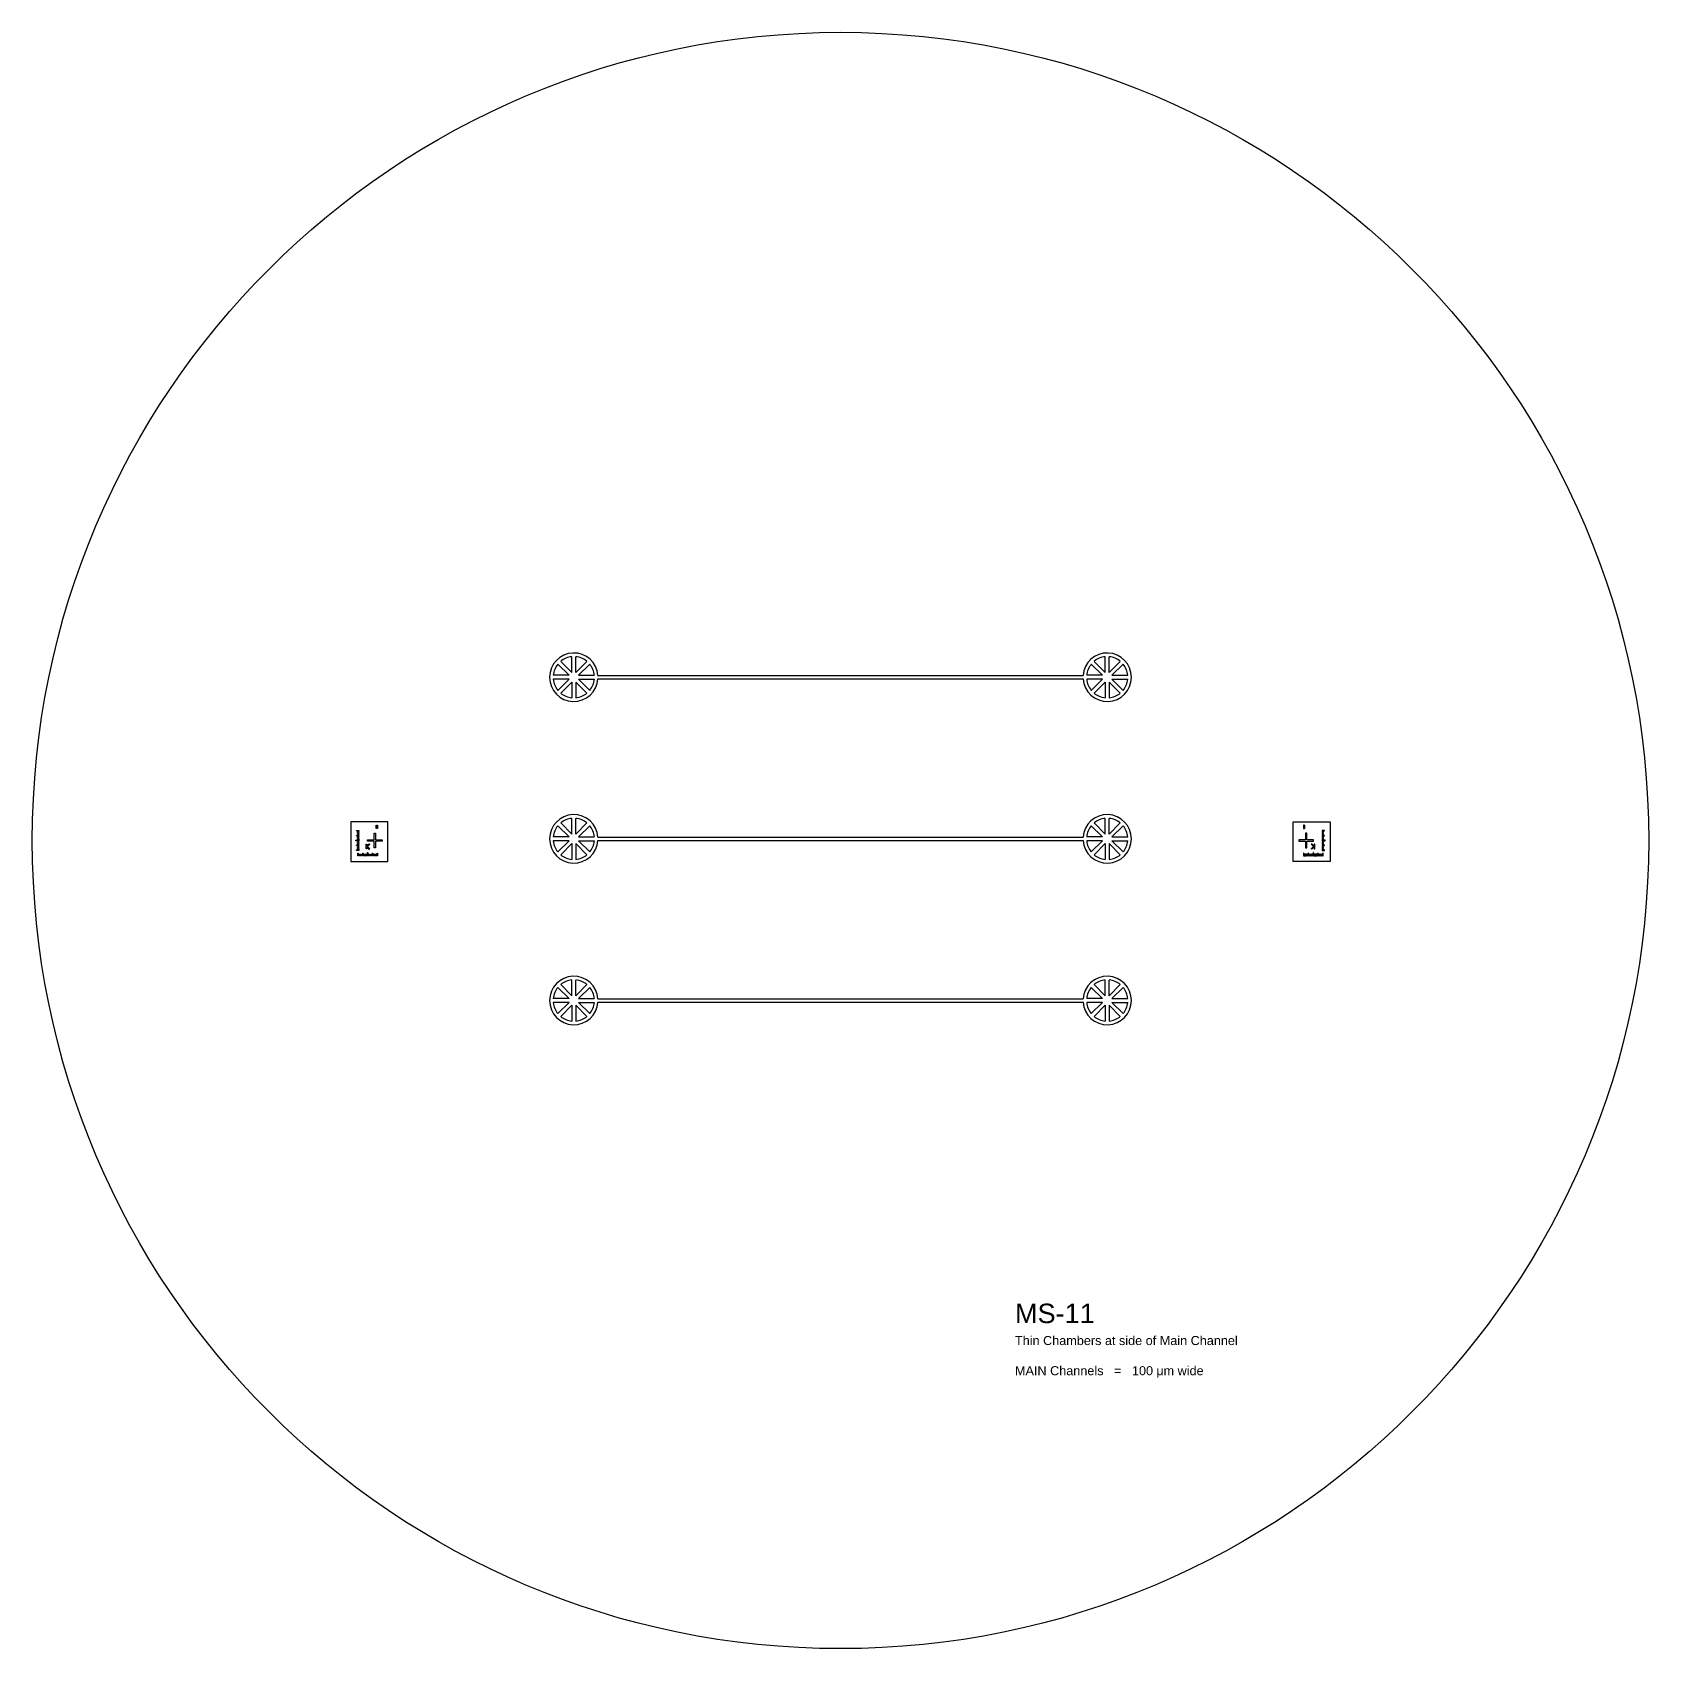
# Model space of a CAD drawing. Header units: millimetres. Extents: x 26241 to 236241, y 30294 to 280394.
# Drawn here: x 106241 to 156241, y 130394 to 180394 of the extents above; entities that cross this region are included whole.
import ezdxf

# ---------------------------------------------------------------- set-up
doc = ezdxf.new("R2010")
doc.units = ezdxf.units.MM
doc.layers.add('CLEAR', color=140, linetype='Continuous')
doc.layers.add('OPAQUE', color=10, linetype='Continuous')
doc.styles.get("Standard").update_dxf_attribs({"font": 'arial.ttf'})

msp = doc.modelspace()

# ---------------------------------------------------------------- linework, layer by layer
at = {"layer": 'CLEAR'}
for p, q in [((123739, 160494), (138743, 160494)), ((123739, 160394), (138743, 160394)), ((116096, 155969), (116096, 154749)), ((117241, 155969), (116096, 155969)), ((117241, 154749), (117241, 155969)), ((145241, 155969), (146386, 155969)), ((145241, 154749), (145241, 155969)), ((146386, 155969), (146386, 154749)), ((123739, 155494), (138743, 155494)), ((123739, 155394), (138743, 155394)), ((116096, 154749), (117241, 154749)), ((146386, 154749), (145241, 154749)), ((123739, 150494), (138743, 150494)), ((123739, 150394), (138743, 150394))]:
    msp.add_line(p, q, dxfattribs=at)
for centre, start, end in [((122991, 160444), 3.8226, 356.1774), ((139491, 160444), 183.8226, 176.1774), ((122991, 155444), 3.8226, 356.1774), ((139491, 155444), 183.8226, 176.1774), ((122991, 150444), 3.8226, 356.1774), ((139491, 150444), 183.8226, 176.1774)]:
    msp.add_arc(centre, 750, start, end, dxfattribs=at)
at = {"layer": 'OPAQUE'}
for p, q in [((122930, 160592), (122930, 161078)), ((123052, 160592), (123052, 161078)), ((139430, 160592), (139430, 161078)), ((139552, 160592), (139552, 161078)), ((122843, 160505), (122356, 160505)), ((122843, 160505), (122499, 160849)), ((122930, 160592), (122586, 160936)), ((123052, 160592), (123396, 160936)), ((123139, 160505), (123483, 160849)), ((123139, 160505), (123625, 160505)), ((139343, 160505), (138856, 160505)), ((139343, 160505), (138999, 160849)), ((139430, 160592), (139086, 160936)), ((139552, 160592), (139896, 160936)), ((139639, 160505), (139983, 160849)), ((139639, 160505), (140125, 160505)), ((122843, 160382), (122356, 160382)), ((122843, 160382), (122499, 160038)), ((122930, 160296), (122586, 159952)), ((122930, 160296), (122930, 159809)), ((123052, 160296), (123396, 159952)), ((123052, 160296), (123052, 159809)), ((123139, 160382), (123483, 160038)), ((123139, 160382), (123625, 160382)), ((139343, 160382), (138856, 160382)), ((139343, 160382), (138999, 160038)), ((139430, 160296), (139086, 159952)), ((139430, 160296), (139430, 159809)), ((139552, 160296), (139896, 159952)), ((139552, 160296), (139552, 159809)), ((139639, 160382), (139983, 160038)), ((139639, 160382), (140125, 160382)), ((122930, 155592), (122930, 156078)), ((123052, 155592), (123052, 156078)), ((139430, 155592), (139430, 156078)), ((139552, 155592), (139552, 156078)), ((116271, 155688), (116271, 155700)), ((116271, 155700), (116346, 155700)), ((116346, 155688), (116271, 155688)), ((116271, 155538), (116271, 155550)), ((116271, 155550), (116346, 155550)), ((116346, 155538), (116271, 155538)), ((116296, 155658), (116296, 155670)), ((116296, 155670), (116346, 155670)), ((116346, 155658), (116296, 155658)), ((116296, 155628), (116296, 155640)), ((116296, 155640), (116346, 155640)), ((116346, 155628), (116296, 155628)), ((116296, 155598), (116296, 155610)), ((116296, 155610), (116346, 155610)), ((116346, 155598), (116296, 155598)), ((116296, 155568), (116296, 155580)), ((116296, 155580), (116346, 155580)), ((116346, 155568), (116296, 155568)), ((116296, 155508), (116296, 155520)), ((116296, 155520), (116346, 155520)), ((116346, 155508), (116296, 155508)), ((116346, 155700), (116346, 155688)), ((116346, 155670), (116346, 155658)), ((116346, 155640), (116346, 155628)), ((116346, 155610), (116346, 155598)), ((116346, 155580), (116346, 155568)), ((116346, 155550), (116346, 155538)), ((116346, 155520), (116346, 155508)), ((116814, 155416), (116814, 155616)), ((116814, 155616), (116858, 155616)), ((116858, 155616), (116858, 155416)), ((116873, 155769), (116873, 155869)), ((116873, 155869), (116885, 155869)), ((116885, 155769), (116873, 155769)), ((116885, 155869), (116885, 155769)), ((116910, 155769), (116910, 155869)), ((116910, 155869), (116922, 155869)), ((116922, 155769), (116910, 155769)), ((116922, 155869), (116922, 155769)), ((122843, 155505), (122356, 155505)), ((122843, 155505), (122499, 155849)), ((122930, 155592), (122586, 155936)), ((123052, 155592), (123396, 155936)), ((123139, 155505), (123483, 155849)), ((123139, 155505), (123625, 155505)), ((139343, 155505), (138856, 155505)), ((139343, 155505), (138999, 155849)), ((139430, 155592), (139086, 155936)), ((139552, 155592), (139896, 155936)), ((139639, 155505), (139983, 155849)), ((139639, 155505), (140125, 155505)), ((145572, 155869), (145560, 155869)), ((145560, 155869), (145560, 155769)), ((145560, 155769), (145572, 155769)), ((145572, 155769), (145572, 155869)), ((145609, 155869), (145597, 155869)), ((145597, 155869), (145597, 155769)), ((145597, 155769), (145609, 155769)), ((145609, 155769), (145609, 155869)), ((145668, 155616), (145624, 155616)), ((145624, 155616), (145624, 155416)), ((145668, 155416), (145668, 155616)), ((146211, 155700), (146136, 155700)), ((146136, 155700), (146136, 155688)), ((146136, 155688), (146211, 155688)), ((146186, 155670), (146136, 155670)), ((146136, 155670), (146136, 155658)), ((146136, 155658), (146186, 155658)), ((146186, 155640), (146136, 155640)), ((146136, 155640), (146136, 155628)), ((146136, 155628), (146186, 155628)), ((146186, 155610), (146136, 155610)), ((146136, 155610), (146136, 155598)), ((146136, 155598), (146186, 155598)), ((146186, 155580), (146136, 155580)), ((146136, 155580), (146136, 155568)), ((146136, 155568), (146186, 155568)), ((146211, 155550), (146136, 155550)), ((146136, 155550), (146136, 155538)), ((146136, 155538), (146211, 155538)), ((146186, 155520), (146136, 155520)), ((146136, 155520), (146136, 155508)), ((146136, 155508), (146186, 155508)), ((146186, 155658), (146186, 155670)), ((146186, 155628), (146186, 155640)), ((146186, 155598), (146186, 155610)), ((146186, 155568), (146186, 155580)), ((146186, 155508), (146186, 155520)), ((146211, 155688), (146211, 155700)), ((146211, 155538), (146211, 155550)), ((116246, 155388), (116246, 155400)), ((116246, 155400), (116346, 155400)), ((116346, 155388), (116246, 155388)), ((116271, 155238), (116271, 155250)), ((116271, 155250), (116346, 155250)), ((116346, 155238), (116271, 155238)), ((116271, 155088), (116271, 155100)), ((116271, 155100), (116346, 155100)), ((116346, 155088), (116271, 155088)), ((116296, 155478), (116296, 155490)), ((116296, 155490), (116346, 155490)), ((116346, 155478), (116296, 155478)), ((116296, 155448), (116296, 155460)), ((116296, 155460), (116346, 155460)), ((116346, 155448), (116296, 155448)), ((116296, 155418), (116296, 155430)), ((116296, 155430), (116346, 155430)), ((116346, 155418), (116296, 155418)), ((116296, 155358), (116296, 155370)), ((116296, 155370), (116346, 155370)), ((116346, 155358), (116296, 155358)), ((116296, 155328), (116296, 155340)), ((116296, 155340), (116346, 155340)), ((116346, 155328), (116296, 155328)), ((116296, 155298), (116296, 155310)), ((116296, 155310), (116346, 155310)), ((116346, 155298), (116296, 155298)), ((116296, 155268), (116296, 155280)), ((116296, 155280), (116346, 155280)), ((116346, 155268), (116296, 155268)), ((116296, 155208), (116296, 155220)), ((116296, 155220), (116346, 155220)), ((116346, 155208), (116296, 155208)), ((116296, 155178), (116296, 155190)), ((116296, 155190), (116346, 155190)), ((116346, 155178), (116296, 155178)), ((116296, 155148), (116296, 155160)), ((116296, 155160), (116346, 155160)), ((116346, 155148), (116296, 155148)), ((116296, 155118), (116296, 155130)), ((116296, 155130), (116346, 155130)), ((116346, 155118), (116296, 155118)), ((116346, 155490), (116346, 155478)), ((116346, 155460), (116346, 155448)), ((116346, 155430), (116346, 155418)), ((116346, 155400), (116346, 155388)), ((116346, 155370), (116346, 155358)), ((116346, 155340), (116346, 155328)), ((116346, 155310), (116346, 155298)), ((116346, 155280), (116346, 155268)), ((116346, 155250), (116346, 155238)), ((116346, 155220), (116346, 155208)), ((116346, 155190), (116346, 155178)), ((116346, 155160), (116346, 155148)), ((116346, 155130), (116346, 155118)), ((116346, 155100), (116346, 155088)), ((116573, 155281), (116593, 155281)), ((116573, 155131), (116573, 155281)), ((116593, 155131), (116573, 155131)), ((116593, 155220), (116664, 155291)), ((116593, 155281), (116593, 155220)), ((116593, 155191), (116593, 155131)), ((116593, 155191), (116664, 155121)), ((116607, 155206), (116678, 155276)), ((116607, 155206), (116678, 155135)), ((116611, 154924), (116611, 155024)), ((116611, 155024), (116623, 155024)), ((116614, 155416), (116814, 155416)), ((116614, 155372), (116614, 155416)), ((116814, 155372), (116614, 155372)), ((116623, 155024), (116623, 154924)), ((116664, 155291), (116678, 155276)), ((116664, 155121), (116678, 155135)), ((116814, 155172), (116814, 155372)), ((116858, 155172), (116814, 155172)), ((116858, 155416), (117058, 155416)), ((117058, 155372), (116858, 155372)), ((116858, 155372), (116858, 155172)), ((117058, 155416), (117058, 155372)), ((122843, 155382), (122356, 155382)), ((122843, 155382), (122499, 155038)), ((122930, 155296), (122586, 154952)), ((122930, 155296), (122930, 154809)), ((123052, 155296), (123396, 154952)), ((123052, 155296), (123052, 154809)), ((123139, 155382), (123483, 155038)), ((123139, 155382), (123625, 155382)), ((139343, 155382), (138856, 155382)), ((139343, 155382), (138999, 155038)), ((139430, 155296), (139086, 154952)), ((139430, 155296), (139430, 154809)), ((139552, 155296), (139896, 154952)), ((139552, 155296), (139552, 154809)), ((139639, 155382), (139983, 155038)), ((139639, 155382), (140125, 155382)), ((145624, 155416), (145424, 155416)), ((145424, 155416), (145424, 155372)), ((145424, 155372), (145624, 155372)), ((145624, 155372), (145624, 155172)), ((145624, 155172), (145668, 155172)), ((145868, 155416), (145668, 155416)), ((145668, 155172), (145668, 155372)), ((145668, 155372), (145868, 155372)), ((145818, 155291), (145804, 155276)), ((145875, 155206), (145804, 155276)), ((145875, 155206), (145804, 155135)), ((145818, 155121), (145804, 155135)), ((145889, 155220), (145818, 155291)), ((145889, 155191), (145818, 155121)), ((145871, 155024), (145859, 155024)), ((145859, 155024), (145859, 154924)), ((145868, 155372), (145868, 155416)), ((145871, 154924), (145871, 155024)), ((145909, 155281), (145889, 155281)), ((145889, 155281), (145889, 155220)), ((145889, 155191), (145889, 155131)), ((145889, 155131), (145909, 155131)), ((145909, 155131), (145909, 155281)), ((146186, 155490), (146136, 155490)), ((146136, 155490), (146136, 155478)), ((146136, 155478), (146186, 155478)), ((146186, 155460), (146136, 155460)), ((146136, 155460), (146136, 155448)), ((146136, 155448), (146186, 155448)), ((146186, 155430), (146136, 155430)), ((146136, 155430), (146136, 155418)), ((146136, 155418), (146186, 155418)), ((146236, 155400), (146136, 155400)), ((146136, 155400), (146136, 155388)), ((146136, 155388), (146236, 155388)), ((146186, 155370), (146136, 155370)), ((146136, 155370), (146136, 155358)), ((146136, 155358), (146186, 155358)), ((146186, 155340), (146136, 155340)), ((146136, 155340), (146136, 155328)), ((146136, 155328), (146186, 155328)), ((146186, 155310), (146136, 155310)), ((146136, 155310), (146136, 155298)), ((146136, 155298), (146186, 155298)), ((146186, 155280), (146136, 155280)), ((146136, 155280), (146136, 155268)), ((146136, 155268), (146186, 155268)), ((146211, 155250), (146136, 155250)), ((146136, 155250), (146136, 155238)), ((146136, 155238), (146211, 155238)), ((146186, 155220), (146136, 155220)), ((146136, 155220), (146136, 155208)), ((146136, 155208), (146186, 155208)), ((146186, 155190), (146136, 155190)), ((146136, 155190), (146136, 155178)), ((146136, 155178), (146186, 155178)), ((146186, 155160), (146136, 155160)), ((146136, 155160), (146136, 155148)), ((146136, 155148), (146186, 155148)), ((146186, 155130), (146136, 155130)), ((146136, 155130), (146136, 155118)), ((146136, 155118), (146186, 155118)), ((146211, 155100), (146136, 155100)), ((146136, 155100), (146136, 155088)), ((146136, 155088), (146211, 155088)), ((146186, 155478), (146186, 155490)), ((146186, 155448), (146186, 155460)), ((146186, 155418), (146186, 155430)), ((146186, 155358), (146186, 155370)), ((146186, 155328), (146186, 155340)), ((146186, 155298), (146186, 155310)), ((146186, 155268), (146186, 155280)), ((146186, 155208), (146186, 155220)), ((146186, 155178), (146186, 155190)), ((146186, 155148), (146186, 155160)), ((146186, 155118), (146186, 155130)), ((146211, 155238), (146211, 155250)), ((146211, 155088), (146211, 155100)), ((146236, 155388), (146236, 155400)), ((116311, 154924), (116311, 154999)), ((116311, 154999), (116323, 154999)), ((116323, 154924), (116311, 154924)), ((116323, 154999), (116323, 154924)), ((116341, 154924), (116341, 154974)), ((116341, 154974), (116353, 154974)), ((116353, 154924), (116341, 154924)), ((116353, 154974), (116353, 154924)), ((116371, 154924), (116371, 154974)), ((116371, 154974), (116383, 154974)), ((116383, 154924), (116371, 154924)), ((116383, 154974), (116383, 154924)), ((116401, 154924), (116401, 154974)), ((116401, 154974), (116413, 154974)), ((116413, 154924), (116401, 154924)), ((116413, 154974), (116413, 154924)), ((116431, 154924), (116431, 154974)), ((116431, 154974), (116443, 154974)), ((116443, 154924), (116431, 154924)), ((116443, 154974), (116443, 154924)), ((116461, 154924), (116461, 154999)), ((116461, 154999), (116473, 154999)), ((116473, 154924), (116461, 154924)), ((116473, 154999), (116473, 154924)), ((116491, 154924), (116491, 154974)), ((116491, 154974), (116503, 154974)), ((116503, 154924), (116491, 154924)), ((116503, 154974), (116503, 154924)), ((116521, 154924), (116521, 154974)), ((116521, 154974), (116533, 154974)), ((116533, 154924), (116521, 154924)), ((116533, 154974), (116533, 154924)), ((116551, 154924), (116551, 154974)), ((116551, 154974), (116563, 154974)), ((116563, 154924), (116551, 154924)), ((116563, 154974), (116563, 154924)), ((116581, 154924), (116581, 154974)), ((116581, 154974), (116593, 154974)), ((116593, 154924), (116581, 154924)), ((116593, 154974), (116593, 154924)), ((116623, 154924), (116611, 154924)), ((116641, 154924), (116641, 154974)), ((116641, 154974), (116653, 154974)), ((116653, 154924), (116641, 154924)), ((116653, 154974), (116653, 154924)), ((116671, 154924), (116671, 154974)), ((116671, 154974), (116683, 154974)), ((116683, 154924), (116671, 154924)), ((116683, 154974), (116683, 154924)), ((116701, 154924), (116701, 154974)), ((116701, 154974), (116713, 154974)), ((116713, 154924), (116701, 154924)), ((116713, 154974), (116713, 154924)), ((116731, 154924), (116731, 154974)), ((116731, 154974), (116743, 154974)), ((116743, 154924), (116731, 154924)), ((116743, 154974), (116743, 154924)), ((116761, 154924), (116761, 154999)), ((116761, 154999), (116773, 154999)), ((116773, 154924), (116761, 154924)), ((116773, 154999), (116773, 154924)), ((116791, 154924), (116791, 154974)), ((116791, 154974), (116803, 154974)), ((116803, 154924), (116791, 154924)), ((116803, 154974), (116803, 154924)), ((116821, 154924), (116821, 154974)), ((116821, 154974), (116833, 154974)), ((116833, 154924), (116821, 154924)), ((116833, 154974), (116833, 154924)), ((116851, 154924), (116851, 154974)), ((116851, 154974), (116863, 154974)), ((116863, 154924), (116851, 154924)), ((116863, 154974), (116863, 154924)), ((116881, 154924), (116881, 154974)), ((116881, 154974), (116893, 154974)), ((116893, 154924), (116881, 154924)), ((116893, 154974), (116893, 154924)), ((116911, 154924), (116911, 154999)), ((116911, 154999), (116923, 154999)), ((116923, 154924), (116911, 154924)), ((116923, 154999), (116923, 154924)), ((145571, 154999), (145559, 154999)), ((145559, 154999), (145559, 154924)), ((145559, 154924), (145571, 154924)), ((145571, 154924), (145571, 154999)), ((145601, 154974), (145589, 154974)), ((145589, 154974), (145589, 154924)), ((145589, 154924), (145601, 154924)), ((145601, 154924), (145601, 154974)), ((145631, 154974), (145619, 154974)), ((145619, 154974), (145619, 154924)), ((145619, 154924), (145631, 154924)), ((145631, 154924), (145631, 154974)), ((145661, 154974), (145649, 154974)), ((145649, 154974), (145649, 154924)), ((145649, 154924), (145661, 154924)), ((145661, 154924), (145661, 154974)), ((145691, 154974), (145679, 154974)), ((145679, 154974), (145679, 154924)), ((145679, 154924), (145691, 154924)), ((145691, 154924), (145691, 154974)), ((145721, 154999), (145709, 154999)), ((145709, 154999), (145709, 154924)), ((145709, 154924), (145721, 154924)), ((145721, 154924), (145721, 154999)), ((145751, 154974), (145739, 154974)), ((145739, 154974), (145739, 154924)), ((145739, 154924), (145751, 154924)), ((145751, 154924), (145751, 154974)), ((145781, 154974), (145769, 154974)), ((145769, 154974), (145769, 154924)), ((145769, 154924), (145781, 154924)), ((145781, 154924), (145781, 154974)), ((145811, 154974), (145799, 154974)), ((145799, 154974), (145799, 154924)), ((145799, 154924), (145811, 154924)), ((145811, 154924), (145811, 154974)), ((145841, 154974), (145829, 154974)), ((145829, 154974), (145829, 154924)), ((145829, 154924), (145841, 154924)), ((145841, 154924), (145841, 154974)), ((145859, 154924), (145871, 154924)), ((145901, 154974), (145889, 154974)), ((145889, 154974), (145889, 154924)), ((145889, 154924), (145901, 154924)), ((145901, 154924), (145901, 154974)), ((145931, 154974), (145919, 154974)), ((145919, 154974), (145919, 154924)), ((145919, 154924), (145931, 154924)), ((145931, 154924), (145931, 154974)), ((145961, 154974), (145949, 154974)), ((145949, 154974), (145949, 154924)), ((145949, 154924), (145961, 154924)), ((145961, 154924), (145961, 154974)), ((145991, 154974), (145979, 154974)), ((145979, 154974), (145979, 154924)), ((145979, 154924), (145991, 154924)), ((145991, 154924), (145991, 154974)), ((146021, 154999), (146009, 154999)), ((146009, 154999), (146009, 154924)), ((146009, 154924), (146021, 154924)), ((146021, 154924), (146021, 154999)), ((146051, 154974), (146039, 154974)), ((146039, 154974), (146039, 154924)), ((146039, 154924), (146051, 154924)), ((146051, 154924), (146051, 154974)), ((146081, 154974), (146069, 154974)), ((146069, 154974), (146069, 154924)), ((146069, 154924), (146081, 154924)), ((146081, 154924), (146081, 154974)), ((146111, 154974), (146099, 154974)), ((146099, 154974), (146099, 154924)), ((146099, 154924), (146111, 154924)), ((146111, 154924), (146111, 154974)), ((146141, 154974), (146129, 154974)), ((146129, 154974), (146129, 154924)), ((146129, 154924), (146141, 154924)), ((146141, 154924), (146141, 154974)), ((146171, 154999), (146159, 154999)), ((146159, 154999), (146159, 154924)), ((146159, 154924), (146171, 154924)), ((146171, 154924), (146171, 154999)), ((122930, 150592), (122930, 151078)), ((123052, 150592), (123052, 151078)), ((139430, 150592), (139430, 151078)), ((139552, 150592), (139552, 151078)), ((122843, 150505), (122356, 150505)), ((122843, 150505), (122499, 150849)), ((122930, 150592), (122586, 150936)), ((123052, 150592), (123396, 150936)), ((123139, 150505), (123483, 150849)), ((123139, 150505), (123625, 150505)), ((139343, 150505), (138856, 150505)), ((139343, 150505), (138999, 150849)), ((139430, 150592), (139086, 150936)), ((139552, 150592), (139896, 150936)), ((139639, 150505), (139983, 150849)), ((139639, 150505), (140125, 150505)), ((122843, 150382), (122356, 150382)), ((122843, 150382), (122499, 150038)), ((122930, 150296), (122586, 149952)), ((122930, 150296), (122930, 149809)), ((123052, 150296), (123396, 149952)), ((123052, 150296), (123052, 149809)), ((123139, 150382), (123483, 150038)), ((123139, 150382), (123625, 150382)), ((139343, 150382), (138856, 150382)), ((139343, 150382), (138999, 150038)), ((139430, 150296), (139086, 149952)), ((139430, 150296), (139430, 149809)), ((139552, 150296), (139896, 149952)), ((139552, 150296), (139552, 149809)), ((139639, 150382), (139983, 150038)), ((139639, 150382), (140125, 150382))]:
    msp.add_line(p, q, dxfattribs=at)
msp.add_circle((131241, 155394), 25000, dxfattribs=at)
for centre, start, end in [((122991, 160444), 95.5177, 129.4823), ((122991, 160444), 50.5177, 84.4823), ((139491, 160444), 95.5177, 129.4823), ((139491, 160444), 50.5177, 84.4823), ((122991, 160444), 140.5177, 174.4823), ((122991, 160444), 5.5177, 39.4823), ((139491, 160444), 140.5177, 174.4823), ((139491, 160444), 5.5177, 39.4823), ((122991, 160444), 185.5177, 219.4823), ((122991, 160444), 320.5177, 354.4823), ((139491, 160444), 185.5177, 219.4823), ((139491, 160444), 320.5177, 354.4823), ((122991, 160444), 230.5177, 264.4823), ((122991, 160444), 275.5177, 309.4823), ((139491, 160444), 230.5177, 264.4823), ((139491, 160444), 275.5177, 309.4823), ((122991, 155444), 95.5177, 129.4823), ((122991, 155444), 50.5177, 84.4823), ((139491, 155444), 95.5177, 129.4823), ((139491, 155444), 50.5177, 84.4823), ((122991, 155444), 140.5177, 174.4823), ((122991, 155444), 5.5177, 39.4823), ((139491, 155444), 140.5177, 174.4823), ((139491, 155444), 5.5177, 39.4823), ((122991, 155444), 185.5177, 219.4823), ((122991, 155444), 320.5177, 354.4823), ((139491, 155444), 185.5177, 219.4823), ((139491, 155444), 320.5177, 354.4823), ((122991, 155444), 230.5177, 264.4823), ((122991, 155444), 275.5177, 309.4823), ((139491, 155444), 230.5177, 264.4823), ((139491, 155444), 275.5177, 309.4823), ((122991, 150444), 95.5177, 129.4823), ((122991, 150444), 50.5177, 84.4823), ((139491, 150444), 95.5177, 129.4823), ((139491, 150444), 50.5177, 84.4823), ((122991, 150444), 140.5177, 174.4823), ((122991, 150444), 5.5177, 39.4823), ((139491, 150444), 140.5177, 174.4823), ((139491, 150444), 5.5177, 39.4823), ((122991, 150444), 185.5177, 219.4823), ((122991, 150444), 320.5177, 354.4823), ((139491, 150444), 185.5177, 219.4823), ((139491, 150444), 320.5177, 354.4823), ((122991, 150444), 230.5177, 264.4823), ((122991, 150444), 275.5177, 309.4823), ((139491, 150444), 230.5177, 264.4823), ((139491, 150444), 275.5177, 309.4823)]:
    msp.add_arc(centre, 638, start, end, dxfattribs=at)

# ---------------------------------------------------------------- texts
at = {"layer": 'CLEAR', "insert": (136638, 141066), "char_height": 280, "attachment_point": 1}
msp.add_mtext_dynamic_manual_height_columns('{\\H2.1429x;MS-11\\P}Thin Chambers at side of Main Channel\\P\\PMAIN Channels   =   100 {\\fSymbol|b0|i0|c2|p18;m}m wide', width=8726.84, gutter_width=5106, heights=[4533], dxfattribs=at)

doc.saveas('drawing.dxf')
